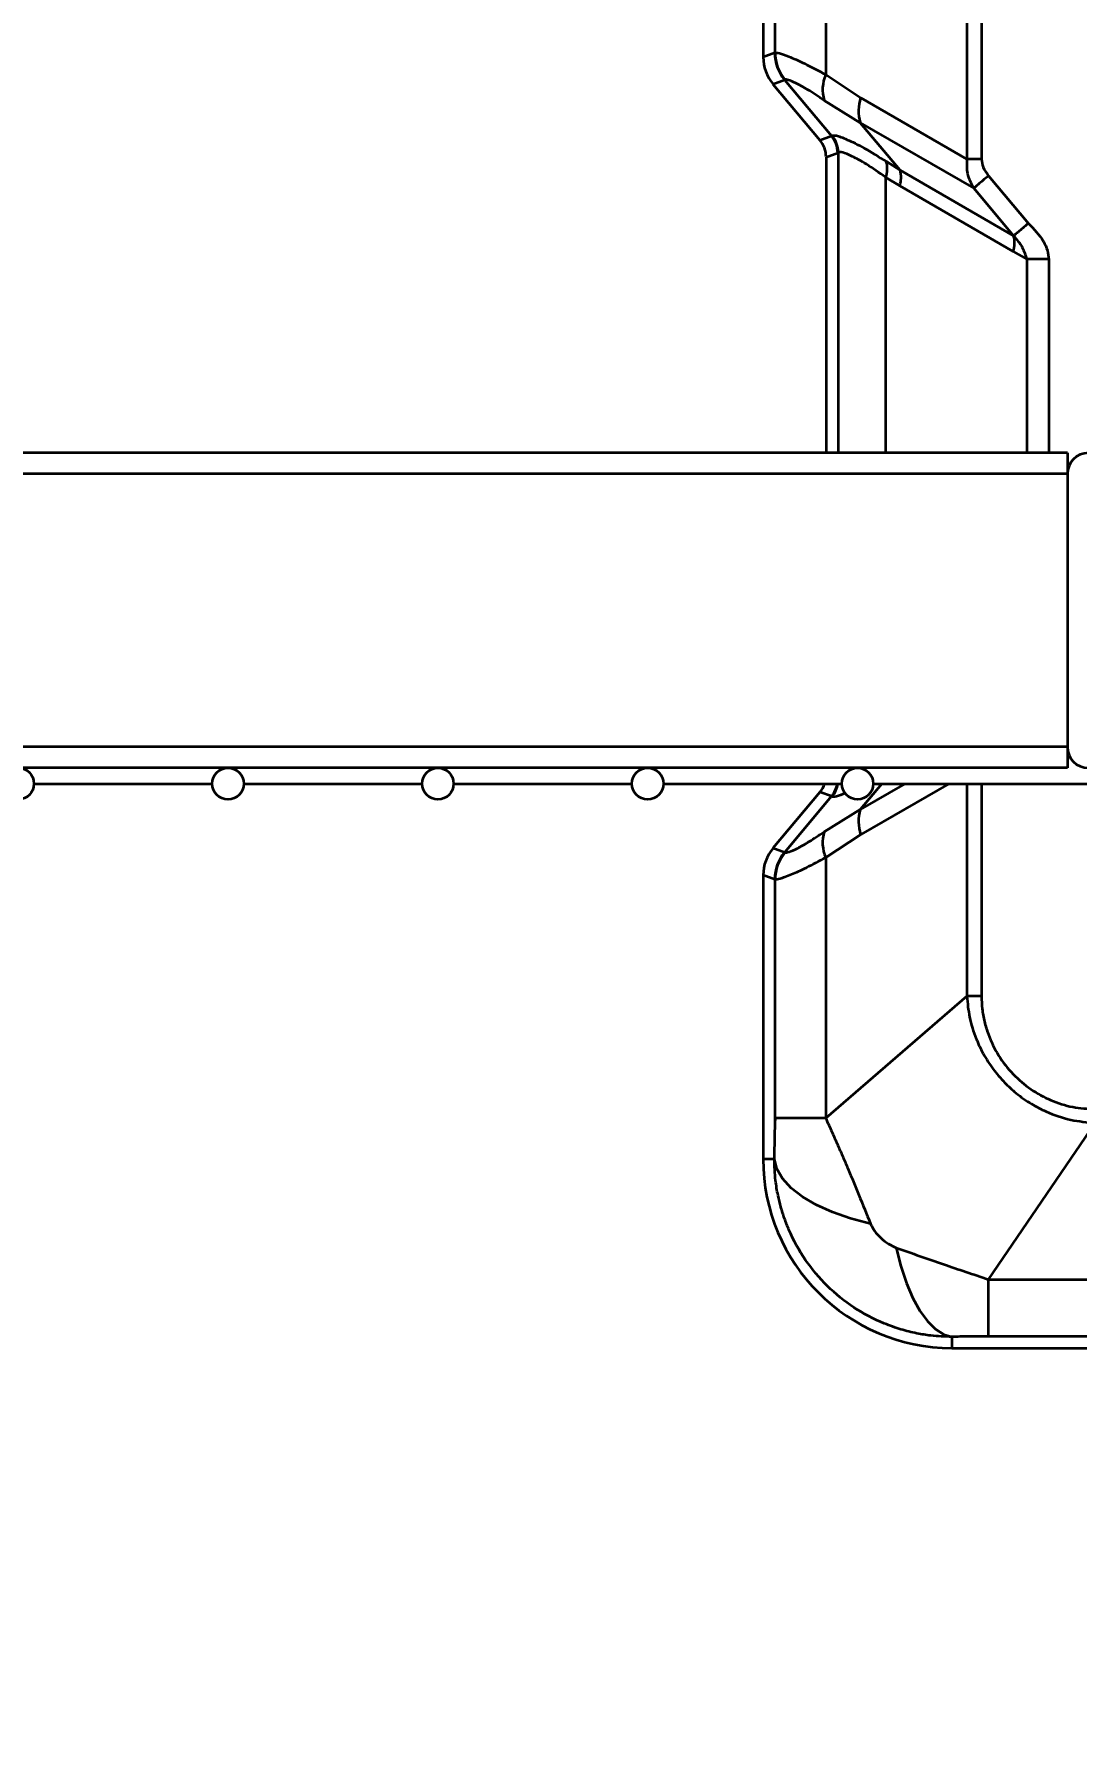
# Model space of a CAD drawing. Header units: millimetres. Extents: x 0 to 420, y 0 to 297.
# Drawn here: x 308.152 to 309.145, y 150.226 to 151.845 of the extents above; entities that cross this region are included whole.
import ezdxf

# ---------------------------------------------------------------- set-up
doc = ezdxf.new("R2010")
doc.units = ezdxf.units.MM
doc.layers.add('尺寸线层', color=150, linetype='Continuous')
doc.styles.add('SLDTEXTSTYLE2', font='TXT', dxfattribs={"width": 0.7})
doc.dimstyles.new('SLDDIMSTYLE0', dxfattribs={"dimtxt": 3.5, "dimasz": 3.302, "dimexe": 0, "dimexo": 0.0625, "dimgap": 0.875, "dimtad": 1, "dimdec": 1, "dimlfac": 100, "dimrnd": 1e-09, "dimzin": 12, "dimdsep": 46, "dimtxsty": 'SLDTEXTSTYLE2', "dimsah": 1, "dimcen": 0.09, "dimadec": 0, "dimazin": 3, "dimtfac": 1, "dimtdec": 3, "dimtofl": 0, "dimtmove": 0, "dimatfit": 3, "dimfxl": 0, "dimfrac": 2, "dimtolj": 1, "dimtzin": 12, "dimarcsym": 0})

# ---------------------------------------------------------------- blocks, each defined once
blk = doc.blocks.new('_D')
at = {"layer": '尺寸线层'}
for p, q in [((291.9431, 202.6412), (364.6876, 202.6412)), ((363.6876, 202.6412), (363.6876, 128.5802)), ((326.1167, 128.5802), (364.6876, 128.5802))]:
    blk.add_line(p, q, dxfattribs=at)
for points in [[(363.6876, 202.6412), (363.1796, 199.3392), (364.1956, 199.3392)], [(363.6876, 128.5802), (364.1956, 131.8822), (363.1796, 131.8822)]]:
    blk.add_solid(points, dxfattribs=at)
at = {"layer": '尺寸线层', "insert": (359.1758, 158.5376), "char_height": 3.5, "attachment_point": 1, "rotation": 90, "style": 'SLDTEXTSTYLE2'}
blk.add_mtext('7406.11', dxfattribs=at)

msp = doc.modelspace()

# ---------------------------------------------------------------- linework, layer by layer
at = {"color": 7, "linetype": 'Continuous', "lineweight": 35}
for p, q in [((308.847, 152.0932), (308.847, 151.8227)), ((308.8584, 151.8269), (308.8584, 152.0543)), ((308.9067, 152.0543), (308.9067, 151.8061)), ((309.0412, 151.9382), (309.0412, 151.7257)), ((309.0551, 151.9382), (309.0551, 151.7257)), ((308.8582, 151.8268), (308.847, 151.8227)), ((308.8582, 151.8268), (308.8584, 151.8269)), ((308.8564, 151.7971), (308.8675, 151.8011)), ((308.8678, 151.8013), (308.8675, 151.8011)), ((308.8675, 151.8011), (308.9123, 151.7477)), ((308.9067, 151.8061), (308.94, 151.7841)), ((308.8564, 151.7971), (308.9012, 151.7436)), ((308.9395, 151.7603), (308.9052, 151.7815)), ((309.0412, 151.7257), (308.94, 151.7841)), ((308.9395, 151.7603), (309.0477, 151.6978)), ((308.9775, 151.715), (308.9395, 151.7603)), ((308.9012, 151.7436), (308.9123, 151.7477)), ((308.9123, 151.7477), (308.9128, 151.748)), ((308.907, 151.7276), (308.9182, 151.7317)), ((308.907, 151.7276), (308.907, 151.4457)), ((308.9186, 151.732), (308.9182, 151.7317)), ((308.9186, 151.732), (308.9186, 151.4457)), ((308.9645, 151.7232), (308.9775, 151.715)), ((309.0551, 151.7257), (309.0412, 151.7257)), ((308.9639, 151.7082), (308.9772, 151.7001)), ((308.9639, 151.4457), (308.9639, 151.7082)), ((309.0857, 151.6525), (308.9775, 151.715)), ((309.0619, 151.7098), (309.0999, 151.6644)), ((308.9772, 151.7001), (309.0854, 151.6376)), ((309.0477, 151.6978), (309.0857, 151.6525)), ((309.0854, 151.6376), (309.0983, 151.6302)), ((309.1192, 151.6302), (309.0983, 151.6302)), ((309.0983, 151.6302), (309.0983, 151.4457)), ((309.1192, 151.6302), (309.1192, 151.4457)), ((309.137, 151.4457), (304.537, 151.4457)), ((309.137, 151.4457), (309.137, 151.4257)), ((309.137, 151.4332), (309.1385, 151.4332)), ((309.1385, 151.4332), (309.137, 151.4332)), ((309.137, 151.4257), (304.537, 151.4257)), ((309.137, 151.4257), (309.137, 151.1657)), ((309.137, 151.4257), (309.137, 151.1657)), ((309.137, 151.1657), (304.537, 151.1657)), ((309.137, 151.1657), (309.137, 151.1457)), ((309.1377, 151.1607), (309.137, 151.1607)), ((309.137, 151.1457), (304.537, 151.1457)), ((308.152, 151.1307), (308.322, 151.1307)), ((308.352, 151.1307), (308.522, 151.1307)), ((308.552, 151.1307), (308.722, 151.1307)), ((308.752, 151.1307), (308.922, 151.1307)), ((308.9012, 151.1227), (308.8564, 151.0693)), ((308.9123, 151.1187), (308.9012, 151.1227)), ((308.9821, 151.1307), (308.9395, 151.1061)), ((308.9602, 151.1307), (308.9395, 151.1061)), ((309.0239, 151.1307), (308.94, 151.0823)), ((308.952, 151.1307), (309.237, 151.1307)), ((309.0412, 151.1307), (309.0412, 150.9282)), ((309.0551, 151.1307), (309.0551, 150.9282)), ((308.9123, 151.1187), (308.8675, 151.0653)), ((308.9395, 151.1061), (308.9052, 151.0849)), ((308.9128, 151.1184), (308.9123, 151.1187)), ((308.94, 151.0823), (308.9067, 151.0603)), ((308.8675, 151.0653), (308.8564, 151.0693)), ((308.8675, 151.0653), (308.8678, 151.0651)), ((308.9067, 151.0603), (308.9067, 150.8121)), ((308.847, 151.0437), (308.847, 150.7732)), ((308.8582, 151.0396), (308.847, 151.0437)), ((308.8582, 151.0396), (308.8584, 151.0395)), ((308.8584, 150.8121), (308.8584, 151.0395)), ((309.0412, 150.9282), (308.9067, 150.8121)), ((309.0551, 150.9282), (309.0412, 150.9282)), ((309.1632, 150.8075), (309.0616, 150.6586)), ((308.8577, 150.7732), (308.847, 150.7732)), ((309.0616, 150.6586), (309.314, 150.6586)), ((309.0616, 150.6586), (309.0616, 150.6043)), ((309.027, 150.6039), (309.027, 150.5932)), ((309.2971, 150.6043), (309.0616, 150.6043)), ((309.027, 150.5932), (309.3011, 150.5932))]:
    msp.add_line(p, q, dxfattribs=at)
at = {"color": 7, "linetype": 'Continuous', "lineweight": 35, "flags": 128}
for points in [[(308.9493, 150.7115), (308.9304, 150.7165), (308.9131, 150.7225), (308.8977, 150.7295), (308.8845, 150.7372), (308.8737, 150.7456), (308.8656, 150.7545), (308.8602, 150.7638), (308.8577, 150.7732)], [(308.9739, 150.6887), (308.9784, 150.6711), (308.9837, 150.655), (308.9898, 150.6408), (308.9965, 150.6286), (309.0036, 150.6187), (309.0112, 150.6112), (309.0191, 150.6062), (309.027, 150.6039)]]:
    msp.add_lwpolyline(points, dxfattribs=at)
at = {"color": 7, "linetype": 'Continuous', "lineweight": 35}
for centre in [(308.137, 151.1307), (308.337, 151.1307), (308.537, 151.1307), (308.737, 151.1307), (308.937, 151.1307)]:
    msp.add_circle(centre, 0.015, dxfattribs=at)
for centre, radius, start, end in [((308.8982, 151.8268), 0.0401, 180.0586, 219.9414), ((308.8985, 151.827), 0.0401, 180.1269, 219.9924), ((308.9391, 151.7918), 0.0354, 156.1372, 196.9623), ((308.978, 151.7714), 0.0401, 161.4836, 196.0343), ((308.8931, 151.7316), 0.025, 0.0586, 39.9414), ((308.8936, 151.7319), 0.025, 0.1661, 40.0321), ((308.9414, 151.7165), 0.024, 339.6339, 16.2007), ((308.9534, 151.7081), 0.0251, 341.4836, 16.0343), ((309.0616, 151.6456), 0.0251, 341.4836, 16.0343), ((309.157, 151.4257), 0.02, 90, 180), ((309.157, 151.1657), 0.02, 180, 270), ((308.8931, 151.1348), 0.025, 320.0587, 350.6662), ((308.8936, 151.1345), 0.025, 319.9711, 351.2382), ((308.978, 151.095), 0.0401, 163.9657, 198.5164), ((308.9391, 151.0746), 0.0354, 163.0377, 203.8627), ((308.8982, 151.0396), 0.0401, 140.0586, 179.9414), ((308.8985, 151.0394), 0.0401, 140.0076, 179.8731), ((309.027, 150.7732), 0.18, 180, 270)]:
    msp.add_arc(centre, radius, start, end, dxfattribs=at)
for centre, major_axis, start_param, end_param in [((308.8871, 151.8228), (0.0376, 0.0137), 2.793026, 3.49016), ((308.882, 151.7276), (-0.0235, -0.0086), 2.793026, 3.49016), ((308.882, 151.1388), (-0.0235, 0.0086), 2.793026, 3.160549), ((308.8871, 151.0436), (-0.0376, 0.0137), 5.934618, 6.631752)]:
    msp.add_ellipse(centre, major_axis=major_axis, ratio=0.998448, start_param=start_param, end_param=end_param, dxfattribs=at)
for points, knots in [([(308.8584, 151.8269), (308.8594, 151.827), (308.8615, 151.827), (308.8713, 151.8235), (308.8859, 151.8172), (308.8996, 151.8099), (308.9067, 151.8061)], [0, 0, 0, 0, 0.2394527, 0.4731299, 0.7287922, 1, 1, 1, 1]), ([(308.9052, 151.7815), (308.8998, 151.7851), (308.8892, 151.7922), (308.8779, 151.7982), (308.8702, 151.8015), (308.8686, 151.8013), (308.8678, 151.8013)], [0, 0, 0, 0, 0.270175, 0.525289, 0.759332, 1, 1, 1, 1]), ([(308.9128, 151.748), (308.9138, 151.7482), (308.9159, 151.7486), (308.9265, 151.7447), (308.9428, 151.7368), (308.9571, 151.7278), (308.9645, 151.7232)], [0, 0, 0, 0, 0.2231187, 0.4759315, 0.7314708, 1, 1, 1, 1]), ([(308.9639, 151.7082), (308.9575, 151.7126), (308.9453, 151.7212), (308.9314, 151.7287), (308.9217, 151.7326), (308.9196, 151.7322), (308.9186, 151.732)], [0, 0, 0, 0, 0.267515, 0.511254, 0.753073, 1, 1, 1, 1]), ([(309.0412, 151.7257), (309.041, 151.721), (309.0407, 151.711), (309.0453, 151.7024), (309.0477, 151.6978)], [0, 0, 0, 0, 0.4733, 1, 1, 1, 1]), ([(309.0551, 151.7257), (309.0555, 151.7231), (309.0563, 151.7172), (309.0599, 151.7124), (309.0619, 151.7098)], [0, 0, 0, 0, 0.448587, 1, 1, 1, 1]), ([(309.0619, 151.7098), (309.0604, 151.7085), (309.0574, 151.706), (309.0532, 151.7025), (309.0498, 151.6996), (309.0484, 151.6984), (309.0477, 151.6978)], [0, 0, 0, 0, 0.244438, 0.500001, 0.755563, 1, 1, 1, 1]), ([(309.0999, 151.6644), (309.0985, 151.6632), (309.0954, 151.6606), (309.0913, 151.6571), (309.0878, 151.6542), (309.0864, 151.6531), (309.0857, 151.6525)], [0, 0, 0, 0, 0.244437, 0.5, 0.755563, 1, 1, 1, 1]), ([(309.0999, 151.6644), (309.1051, 151.659), (309.1124, 151.6513), (309.1184, 151.639), (309.1189, 151.633), (309.1192, 151.6302)], [0, 0, 0, 0, 0.554868, 0.787217, 1, 1, 1, 1]), ([(309.0857, 151.6525), (309.0888, 151.649), (309.0945, 151.6423), (309.0971, 151.634), (309.0983, 151.6302)], [0, 0, 0, 0, 0.537276, 1, 1, 1, 1]), ([(308.9253, 151.1216), (308.9222, 151.1204), (308.9154, 151.1176), (308.9137, 151.1181), (308.9128, 151.1184)], [0, 0, 0, 0, 0.454296, 1, 1, 1, 1]), ([(308.8678, 151.0651), (308.8687, 151.0651), (308.8706, 151.065), (308.8792, 151.0688), (308.8906, 151.0751), (308.9003, 151.0816), (308.9052, 151.0849)], [0, 0, 0, 0, 0.267138, 0.52122, 0.755952, 1, 1, 1, 1]), ([(308.9067, 151.0603), (308.9003, 151.0569), (308.8877, 151.0501), (308.8729, 151.0435), (308.8619, 151.0395), (308.8596, 151.0395), (308.8584, 151.0395)], [0, 0, 0, 0, 0.245129, 0.480308, 0.739086, 1, 1, 1, 1]), ([(309.0412, 150.9282), (309.0419, 150.9216), (309.0432, 150.9078), (309.049, 150.8895), (309.0568, 150.8729), (309.0658, 150.8589), (309.0765, 150.8463), (309.0886, 150.8352), (309.1019, 150.8258), (309.1193, 150.8168), (309.1396, 150.8098), (309.1555, 150.8083), (309.1632, 150.8075)], [0, 0, 0, 0, 0.105818, 0.221247, 0.303726, 0.397637, 0.486458, 0.56599, 0.660847, 0.744444, 0.877991, 1, 1, 1, 1]), ([(309.0551, 150.9282), (309.0553, 150.9242), (309.0556, 150.9161), (309.0578, 150.9039), (309.0624, 150.8888), (309.0708, 150.8714), (309.0848, 150.8537), (309.1017, 150.8392), (309.121, 150.8287), (309.1418, 150.822), (309.1561, 150.8211), (309.1632, 150.8207)], [0, 0, 0, 0, 0.070722, 0.143758, 0.21913, 0.352151, 0.485358, 0.616819, 0.745052, 0.874872, 1, 1, 1, 1]), ([(308.8577, 150.7732), (308.8579, 150.7821), (308.8582, 150.7933), (308.8584, 150.8061), (308.8584, 150.81), (308.8584, 150.8115), (308.8584, 150.8121)], [0, 0, 0, 0, 0.712288, 0.891315, 0.960245, 1, 1, 1, 1]), ([(308.8586, 150.8121), (308.8586, 150.812), (308.8586, 150.8119), (308.8585, 150.8112), (308.8584, 150.8104), (308.8584, 150.8099)], [0, 0, 0, 0, 0.207126, 0.438229, 1, 1, 1, 1]), ([(308.9067, 150.8121), (308.9, 150.8121), (308.8864, 150.8121), (308.8718, 150.8121), (308.8616, 150.8121), (308.8595, 150.8121), (308.8584, 150.8121)], [0, 0, 0, 0, 0.247804, 0.5, 0.752196, 1, 1, 1, 1]), ([(308.9067, 150.8121), (308.9087, 150.8076), (308.9128, 150.7985), (308.9184, 150.7858), (308.9235, 150.7743), (308.9299, 150.7592), (308.9386, 150.738), (308.9457, 150.7206), (308.9493, 150.7115)], [0, 0, 0, 0, 0.140816, 0.284488, 0.382285, 0.482496, 0.729213, 1, 1, 1, 1]), ([(309.027, 150.6039), (309.0202, 150.6041), (309.0091, 150.6044), (308.9928, 150.6071), (308.978, 150.6108), (308.9574, 150.6181), (308.9331, 150.6309), (308.9077, 150.6515), (308.8866, 150.6765), (308.8741, 150.6991), (308.8673, 150.7165), (308.8638, 150.7275), (308.8609, 150.7395), (308.8583, 150.7547), (308.8579, 150.7664), (308.8577, 150.7732)], [0, 0, 0, 0, 0.076443, 0.126237, 0.185346, 0.248673, 0.371897, 0.493418, 0.615548, 0.739261, 0.783292, 0.826338, 0.868398, 0.923222, 1, 1, 1, 1]), ([(308.9493, 150.7115), (308.9505, 150.7092), (308.9531, 150.7043), (308.9591, 150.6979), (308.9661, 150.6923), (308.9714, 150.6899), (308.9739, 150.6887)], [0, 0, 0, 0, 0.228464, 0.490672, 0.757738, 1, 1, 1, 1]), ([(308.9739, 150.6887), (308.9889, 150.6834), (309.0182, 150.6731), (309.0474, 150.6634), (309.0616, 150.6586)], [0, 0, 0, 0, 0.513929, 1, 1, 1, 1]), ([(309.0616, 150.6043), (309.0589, 150.6043), (309.0522, 150.6043), (309.0406, 150.6041), (309.0319, 150.604), (309.027, 150.6039)], [0, 0, 0, 0, 0.226599, 0.561025, 1, 1, 1, 1])]:
    msp.add_open_spline(points, degree=3, knots=knots, dxfattribs=at)

# ---------------------------------------------------------------- dimensions: what is measured, and where the dimension line sits
at = {"layer": '尺寸线层'}
dim = msp.add_linear_dim(base=(363.6876, 128.5802), p1=(291.9431, 202.6412), p2=(326.1167, 128.5802), angle=90, dimstyle='SLDDIMSTYLE0', dxfattribs=at)
dim.commit()
dim.dimension.update_dxf_attribs({"geometry": '_D', "text_midpoint": (363.6876, 163.9067), "dimtype": 160})

doc.saveas('drawing.dxf')
